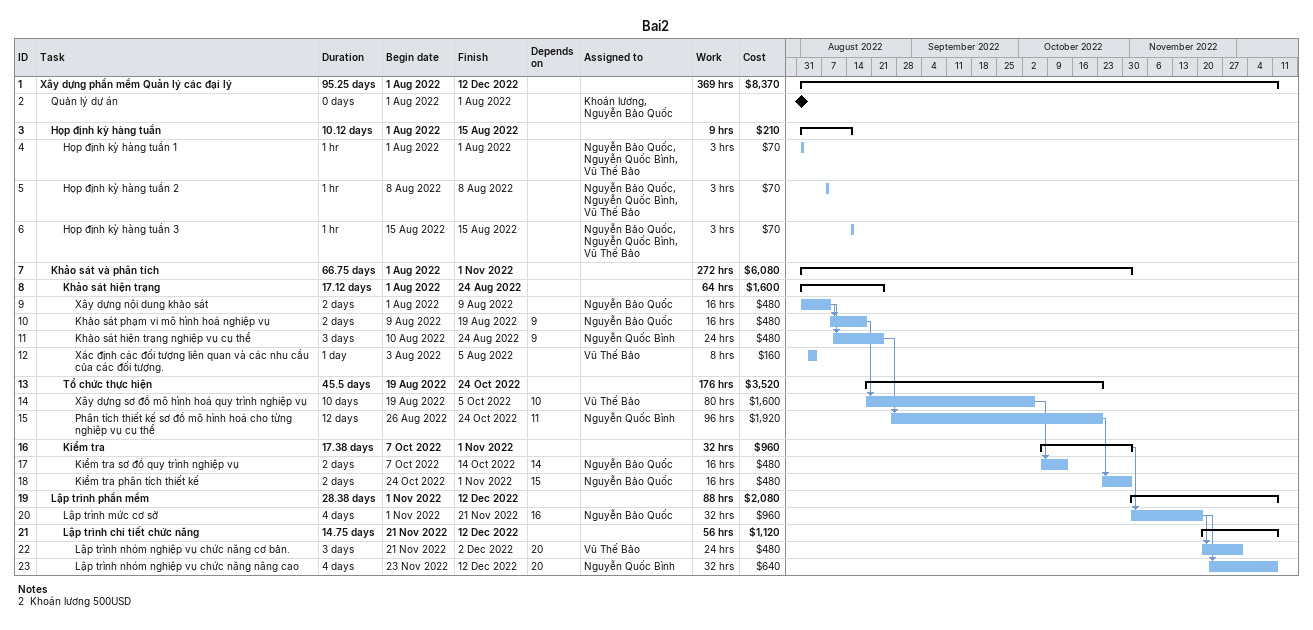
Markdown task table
Bai2

| ID | Level | Task | Duration | Start | Finish | Predecessors | Resources | Work (h) | Cost ($) |
|---|---|---|---|---|---|---|---|---|---|
| 1 | 1 | **Xây dựng phần mềm Quản lý các đại lý** | 95.25d | 2022-08-01 | 2022-12-12 |  |  | 369 | 8370 |
| 2 | 2 | Quản lý dự án | 0d | 2022-08-01 | 2022-08-01 |  | Khoán lương, Nguyễn Bảo Quốc |  |  |
| 3 | 2 | **Họp định kỳ hàng tuần** | 10.12d | 2022-08-01 | 2022-08-15 |  |  | 9 | 210 |
| 4 | 3 | Họp định kỳ hàng tuần 1 | 1h | 2022-08-01 | 2022-08-01 |  | Nguyễn Bảo Quốc, Nguyễn Quốc Bình, Vũ Thế Bảo | 3 | 70 |
| 5 | 3 | Họp định kỳ hàng tuần 2 | 1h | 2022-08-08 | 2022-08-08 |  | Nguyễn Bảo Quốc, Nguyễn Quốc Bình, Vũ Thế Bảo | 3 | 70 |
| 6 | 3 | Họp định kỳ hàng tuần 3 | 1h | 2022-08-15 | 2022-08-15 |  | Nguyễn Bảo Quốc, Nguyễn Quốc Bình, Vũ Thế Bảo | 3 | 70 |
| 7 | 2 | **Khảo sát và phân tích** | 66.75d | 2022-08-01 | 2022-11-01 |  |  | 272 | 6080 |
| 8 | 3 | **Khảo sát hiện trạng** | 17.12d | 2022-08-01 | 2022-08-24 |  |  | 64 | 1600 |
| 9 | 4 | Xây dựng nội dung khảo sát | 2d | 2022-08-01 | 2022-08-09 |  | Nguyễn Bảo Quốc | 16 | 480 |
| 10 | 4 | Khảo sát phạm vi mô hình hoá nghiệp vụ | 2d | 2022-08-09 | 2022-08-19 | 9 | Nguyễn Bảo Quốc | 16 | 480 |
| 11 | 4 | Khảo sát hiện trạng nghiệp vụ cụ thể | 3d | 2022-08-10 | 2022-08-24 | 9 | Nguyễn Quốc Bình | 24 | 480 |
| 12 | 4 | Xác định các đối tượng liên quan và các nhu cầu của các đối tượng. | 1d | 2022-08-03 | 2022-08-05 |  | Vũ Thế Bảo | 8 | 160 |
| 13 | 3 | **Tổ chức thực hiện** | 45.5d | 2022-08-19 | 2022-10-24 |  |  | 176 | 3520 |
| 14 | 4 | Xây dựng sơ đồ mô hình hoá quy trình nghiệp vụ | 10d | 2022-08-19 | 2022-10-05 | 10 | Vũ Thế Bảo | 80 | 1600 |
| 15 | 4 | Phân tích thiết kế sơ đồ mô hình hoá cho từng nghiệp vụ cụ thể | 12d | 2022-08-26 | 2022-10-24 | 11 | Nguyễn Quốc Bình | 96 | 1920 |
| 16 | 3 | **Kiểm tra** | 17.38d | 2022-10-07 | 2022-11-01 |  |  | 32 | 960 |
| 17 | 4 | Kiểm tra sơ đồ quy trình nghiệp vụ | 2d | 2022-10-07 | 2022-10-14 | 14 | Nguyễn Bảo Quốc | 16 | 480 |
| 18 | 4 | Kiểm tra phân tích thiết kế | 2d | 2022-10-24 | 2022-11-01 | 15 | Nguyễn Bảo Quốc | 16 | 480 |
| 19 | 2 | **Lập trình phần mềm** | 28.38d | 2022-11-01 | 2022-12-12 |  |  | 88 | 2080 |
| 20 | 3 | Lập trình mức cơ sở | 4d | 2022-11-01 | 2022-11-21 | 16 | Nguyễn Bảo Quốc | 32 | 960 |
| 21 | 3 | **Lập trình chi tiết chức năng** | 14.75d | 2022-11-21 | 2022-12-12 |  |  | 56 | 1120 |
| 22 | 4 | Lập trình nhóm nghiệp vụ chức năng cơ bản. | 3d | 2022-11-21 | 2022-12-02 | 20 | Vũ Thế Bảo | 24 | 480 |
| 23 | 4 | Lập trình nhóm nghiệp vụ chức năng nâng cao | 4d | 2022-11-23 | 2022-12-12 | 20 | Nguyễn Quốc Bình | 32 | 640 |

Notes
- 2: Khoán lương 500USD
